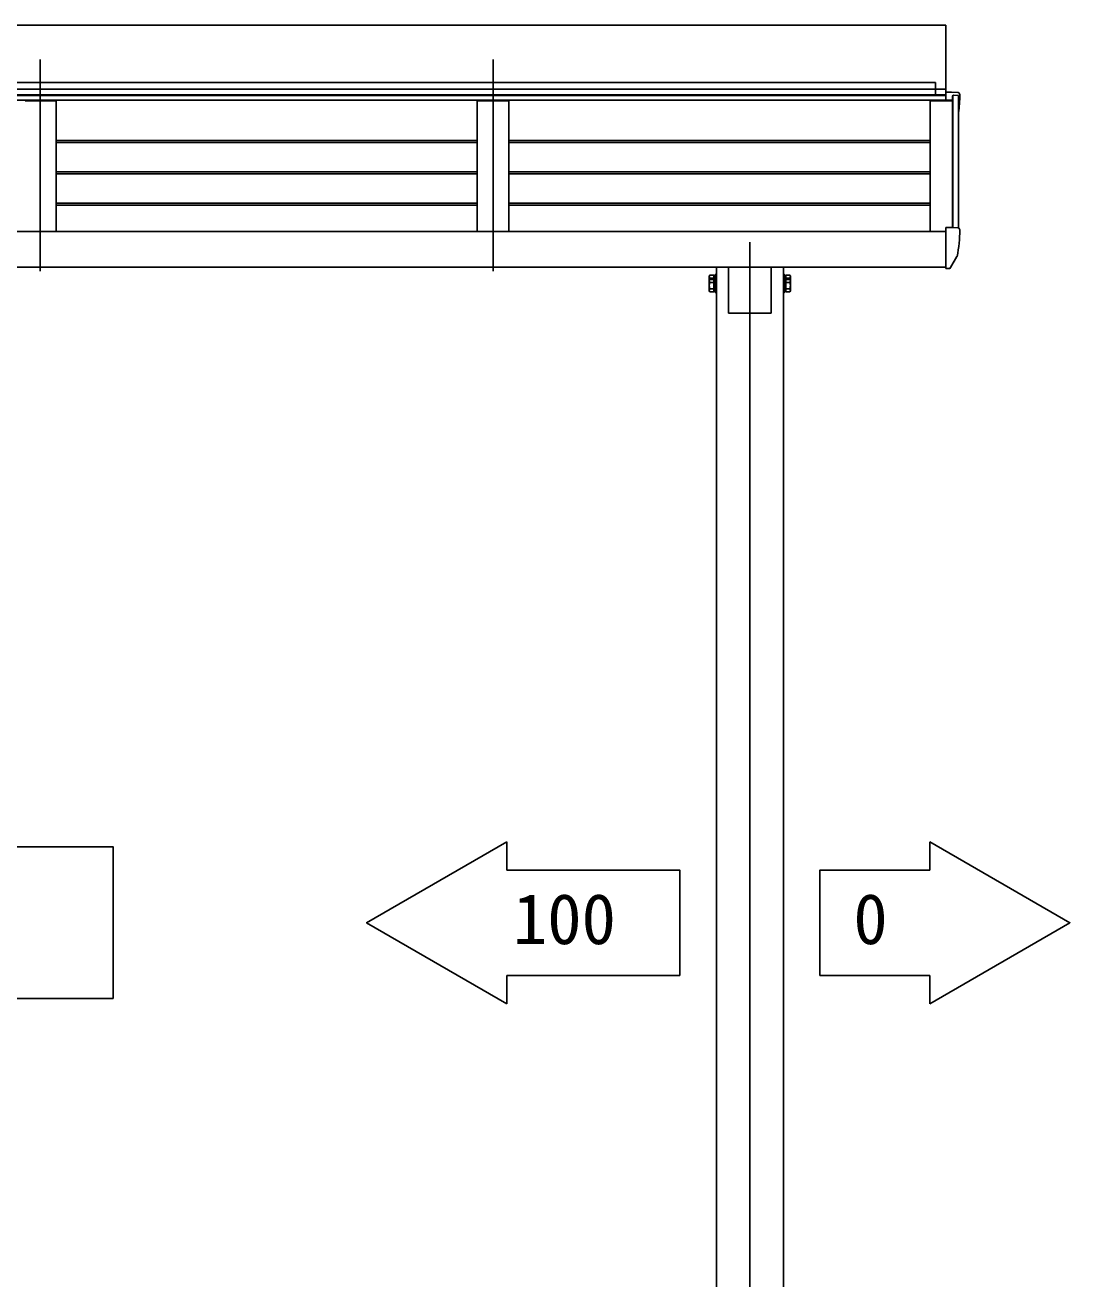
# Model space of a CAD drawing. Units: millimetres, scale not verified. Extents: x -7000 to 7000, y -10401 to 10355.
# Drawn here: x -2834 to -1182, y 3014 to 4996 of the extents above; entities that cross this region are included whole.
import ezdxf
from ezdxf.enums import TextEntityAlignment as Align

# ---------------------------------------------------------------- set-up
doc = ezdxf.new("R2010")
doc.units = ezdxf.units.MM
doc.header["$LTSCALE"] = 50
for name, color, linetype in [('0-4_YKK_12', 2, 'Continuous'), ('0-5_YKK_13', 4, 'Continuous'), ('0-6_YKK_A1', 4, 'Continuous')]:
    doc.layers.add(name, color=color, linetype=linetype)
doc.styles.add('ＭＳ ゴシック', font='')
doc.styles.get('ＭＳ ゴシック').set_extended_font_data('MS Gothic')

msp = doc.modelspace()

# ---------------------------------------------------------------- linework, layer by layer
at = {"layer": '0-4_YKK_12'}
for p, q in [((-2809.86, 4941.7), (-2809.86, 4606.72)), ((-2093.86, 4941.7), (-2093.86, 4606.72)), ((-1687.86, 4652.61), (-1687.86, 1409.52))]:
    msp.add_line(p, q, dxfattribs=at)
at = {"layer": '0-5_YKK_13'}
for p, q in [((-1377.86, 4894.86), (-4957.86, 4894.86)), ((-1368.81, 4889.68), (-1377.86, 4889.68)), ((-1377.86, 4889.68), (-1377.86, 4877.26)), ((-1358.71, 4889.15), (-1368.81, 4889.68)), ((-1355.86, 4886.16), (-1355.86, 4885.68)), ((-1368.81, 4675.93), (-1377.86, 4675.93)), ((-1377.86, 4675.93), (-1377.86, 4613.57)), ((-1358.71, 4675.4), (-1368.81, 4675.93)), ((-1355.86, 4672.41), (-1355.86, 4671.93)), ((-1377.86, 4630.72), (-1377.86, 4630.17)), ((-1360.38, 4629.83), (-1370.42, 4612.43)), ((-1751.96, 4599.33), (-1751.21, 4600.65)), ((-1751.96, 4599.33), (-1751.96, 4592.53)), ((-1744.96, 4600.65), (-1751.21, 4600.65)), ((-1744.96, 4600.65), (-1744.96, 4593.85)), ((-1742.46, 4599.58), (-1744.96, 4599.58)), ((-1742.46, 4599.58), (-1742.46, 4595.03)), ((-1721.36, 4613.22), (-1721.36, 4540.65)), ((-1633.26, 4599.58), (-1630.76, 4599.58)), ((-1633.26, 4599.58), (-1633.26, 4595.03)), ((-1630.76, 4600.65), (-1624.52, 4600.65)), ((-1630.76, 4600.65), (-1630.76, 4593.85)), ((-1623.76, 4599.33), (-1624.52, 4600.65)), ((-1623.76, 4599.33), (-1623.76, 4592.53)), ((-1377.86, 4612.93), (-1377.86, 4613.57)), ((-1377.86, 4612.93), (-1377.86, 4610.93)), ((-1376.36, 4610.93), (-1377.86, 4610.93)), ((-1373.02, 4610.93), (-1376.36, 4610.93)), ((-1751.96, 4592.53), (-1751.21, 4593.85)), ((-1751.96, 4592.53), (-1751.96, 4575.53)), ((-1744.96, 4595.74), (-1751.21, 4595.74)), ((-1744.96, 4593.85), (-1751.21, 4593.85)), ((-1744.96, 4588.94), (-1751.21, 4588.94)), ((-1744.96, 4593.85), (-1744.96, 4574.22)), ((-1742.46, 4592.78), (-1744.96, 4592.78)), ((-1742.46, 4584.78), (-1744.96, 4584.78)), ((-1742.46, 4583.28), (-1744.96, 4583.28)), ((-1742.46, 4592.78), (-1742.46, 4575.28)), ((-1633.26, 4592.78), (-1630.76, 4592.78)), ((-1633.26, 4592.78), (-1633.26, 4575.28)), ((-1633.26, 4584.78), (-1630.76, 4584.78)), ((-1633.26, 4583.28), (-1630.76, 4583.28)), ((-1630.76, 4595.74), (-1624.52, 4595.74)), ((-1630.76, 4593.85), (-1624.52, 4593.85)), ((-1630.76, 4593.85), (-1630.76, 4574.22)), ((-1630.76, 4588.94), (-1624.52, 4588.94)), ((-1623.76, 4592.53), (-1624.52, 4593.85)), ((-1623.76, 4592.53), (-1623.76, 4575.53)), ((-1751.96, 4575.53), (-1751.21, 4574.22)), ((-1744.96, 4579.13), (-1751.21, 4579.13)), ((-1744.96, 4574.22), (-1751.21, 4574.22)), ((-1744.96, 4575.28), (-1742.46, 4575.28)), ((-1630.76, 4575.28), (-1633.26, 4575.28)), ((-1630.76, 4579.13), (-1624.52, 4579.13)), ((-1630.76, 4574.22), (-1624.52, 4574.22)), ((-1623.76, 4575.53), (-1624.52, 4574.22))]:
    msp.add_line(p, q, dxfattribs=at)
for points in [[(-1377.86, 4995.96), (-1377.86, 4885.87), (-4957.86, 4885.87), (-4957.86, 4995.96)], [(-1740.86, 4573.03), (-1740.86, 4595.03), (-1742.46, 4595.03), (-1742.46, 4573.03)], [(-1634.86, 4573.03), (-1634.86, 4595.03), (-1633.26, 4595.03), (-1633.26, 4573.03)]]:
    msp.add_lwpolyline(points, close=True, dxfattribs=at)
for points in [[(-1740.86, 4595.03), (-1740.86, 4601.83), (-1742.46, 4601.83), (-1742.46, 4595.03)], [(-1654.36, 4613.22), (-1654.36, 4540.65), (-1721.36, 4540.65)], [(-1634.86, 4595.03), (-1634.86, 4601.83), (-1633.26, 4601.83), (-1633.26, 4595.03)]]:
    msp.add_lwpolyline(points, dxfattribs=at)
for centre, radius, start, end in [((-1358.86, 4886.16), 3, 0, 87), ((-1557.86, 4885.68), 202, 351.93102, 0), ((-1557.86, 4671.93), 202, 348.09787, 0), ((-1358.86, 4672.41), 3, 0, 87), ((-1361.68, 4630.58), 1.5, 330, 348.09787), ((-1747.62, 4598.19), 4.34, 145.61575, 214.38425), ((-1628.11, 4598.19), 4.34, 325.61575, 34.38425), ((-1373.02, 4613.93), 3, 270, 330), ((-1747.62, 4591.39), 4.34, 145.61575, 214.38425), ((-1735.72, 4584.03), 16.24, 162.41205, 197.58795), ((-1735.72, 4590.83), 16.24, 162.41205, 173.31212), ((-1640.01, 4590.83), 16.24, 6.68788, 17.58795), ((-1640.01, 4584.03), 16.24, 342.41205, 17.58795), ((-1628.11, 4591.39), 4.34, 325.61575, 34.38425), ((-1747.62, 4576.67), 4.34, 145.61575, 214.38425), ((-1628.11, 4576.67), 4.34, 325.61575, 34.38425)]:
    msp.add_arc(centre, radius, start, end, dxfattribs=at)
at = {"layer": '0-6_YKK_A1'}
for p, q in [((-4941.36, 4905.1), (-1394.36, 4905.1)), ((-1394.36, 4884.56), (-1394.36, 4905.1)), ((-1367.56, 4877.26), (-4968.16, 4877.26)), ((-4957.86, 4884.56), (-1377.86, 4884.56)), ((-4941.36, 4885.29), (-1394.36, 4885.29)), ((-1367.56, 4882.99), (-1366.99, 4884.56)), ((-1367.56, 4675.87), (-1367.56, 4882.99)), ((-1366.86, 4675.83), (-1366.86, 4884.8)), ((-1366, 4885.21), (-1358.81, 4884.84)), ((-1357.86, 4675.24), (-1357.86, 4883.84)), ((-2833.88, 4876.35), (-2829.04, 4876.42)), ((-2833.88, 4876.35), (-2829.04, 4876.42)), ((-2829.04, 4876.42), (-2790.69, 4876.42)), ((-2829.04, 4876.42), (-2790.69, 4876.42)), ((-2790.69, 4876.42), (-2785.85, 4876.35)), ((-2790.69, 4876.42), (-2785.85, 4876.35)), ((-2784.86, 4875.35), (-2784.86, 4669.54)), ((-2118.86, 4875.35), (-2118.86, 4669.54)), ((-2117.88, 4876.35), (-2113.04, 4876.42)), ((-2113.04, 4876.42), (-2074.69, 4876.42)), ((-2074.69, 4876.42), (-2069.85, 4876.35)), ((-2068.86, 4875.35), (-2068.86, 4669.54)), ((-2118.86, 4813.32), (-2784.86, 4813.32)), ((-2118.86, 4810.34), (-2784.86, 4810.34)), ((-1402.86, 4813.32), (-2068.86, 4813.32)), ((-1402.86, 4810.34), (-2068.86, 4810.34)), ((-2118.86, 4763.88), (-2784.86, 4763.88)), ((-2118.86, 4760.9), (-2784.86, 4760.9)), ((-1402.86, 4763.88), (-2068.86, 4763.88)), ((-1402.86, 4760.9), (-2068.86, 4760.9)), ((-2118.89, 4711.41), (-2784.89, 4711.41)), ((-2118.86, 4714.44), (-2784.86, 4714.44)), ((-1402.89, 4711.41), (-2068.89, 4711.41)), ((-1402.86, 4714.44), (-2068.86, 4714.44)), ((-4957.86, 4669.54), (-1377.86, 4669.54)), ((-4957.86, 4613.22), (-1377.86, 4613.22)), ((-1740.86, 4613.24), (-1740.86, 1543.51)), ((-1634.86, 4613.24), (-1634.86, 1543.51)), ((-2072.26, 3704.74), (-2072.26, 3659.94)), ((-1403.46, 3704.74), (-1403.46, 3659.94)), ((-2072.26, 3493.54), (-1798.66, 3493.54)), ((-2072.26, 3493.54), (-2072.26, 3448.74)), ((-1403.46, 3493.54), (-1577.06, 3493.54)), ((-1403.46, 3493.54), (-1403.46, 3448.74))]:
    msp.add_line(p, q, dxfattribs=at)
for points in [[(-1402.86, 4669.54), (-1402.86, 4876.42), (-1367.56, 4876.42)], [(-2072.26, 3448.74), (-2293.97, 3576.74), (-2072.26, 3704.74)], [(-1403.46, 3448.74), (-1181.76, 3576.74), (-1403.46, 3704.74)], [(-2072.26, 3659.94), (-1798.66, 3659.94), (-1798.66, 3493.54)], [(-1403.46, 3659.94), (-1577.06, 3659.94), (-1577.06, 3493.54)]]:
    msp.add_lwpolyline(points, dxfattribs=at)
msp.add_lwpolyline([(-2694.65, 3456.74), (-2694.65, 3696.74), (-3641.08, 3696.74), (-3641.08, 3456.74)], close=True, dxfattribs=at)
for centre, radius, start, end in [((-1366.05, 4884.22), 1, 87, 160), ((-1358.86, 4883.84), 1, 0, 87), ((-2785.86, 4875.35), 0.997, 359.84961, 89.33225), ((-2785.86, 4875.35), 0.997, 359.84961, 89.33225), ((-2117.87, 4875.35), 0.997, 90.66782, 179.85648), ((-2069.86, 4875.35), 0.997, 359.84961, 89.33225)]:
    msp.add_arc(centre, radius, start, end, dxfattribs=at)

# ---------------------------------------------------------------- texts
at = {"layer": '0-6_YKK_A1', "style": 'ＭＳ ゴシック'}
for s, p in [('100', (-2062.43, 3519.02)), ('0', (-1524.18, 3519.02))]:
    msp.add_text(s, height=79.77, dxfattribs=at).set_placement(p, align=Align.BOTTOM_LEFT)

doc.saveas('drawing.dxf')
